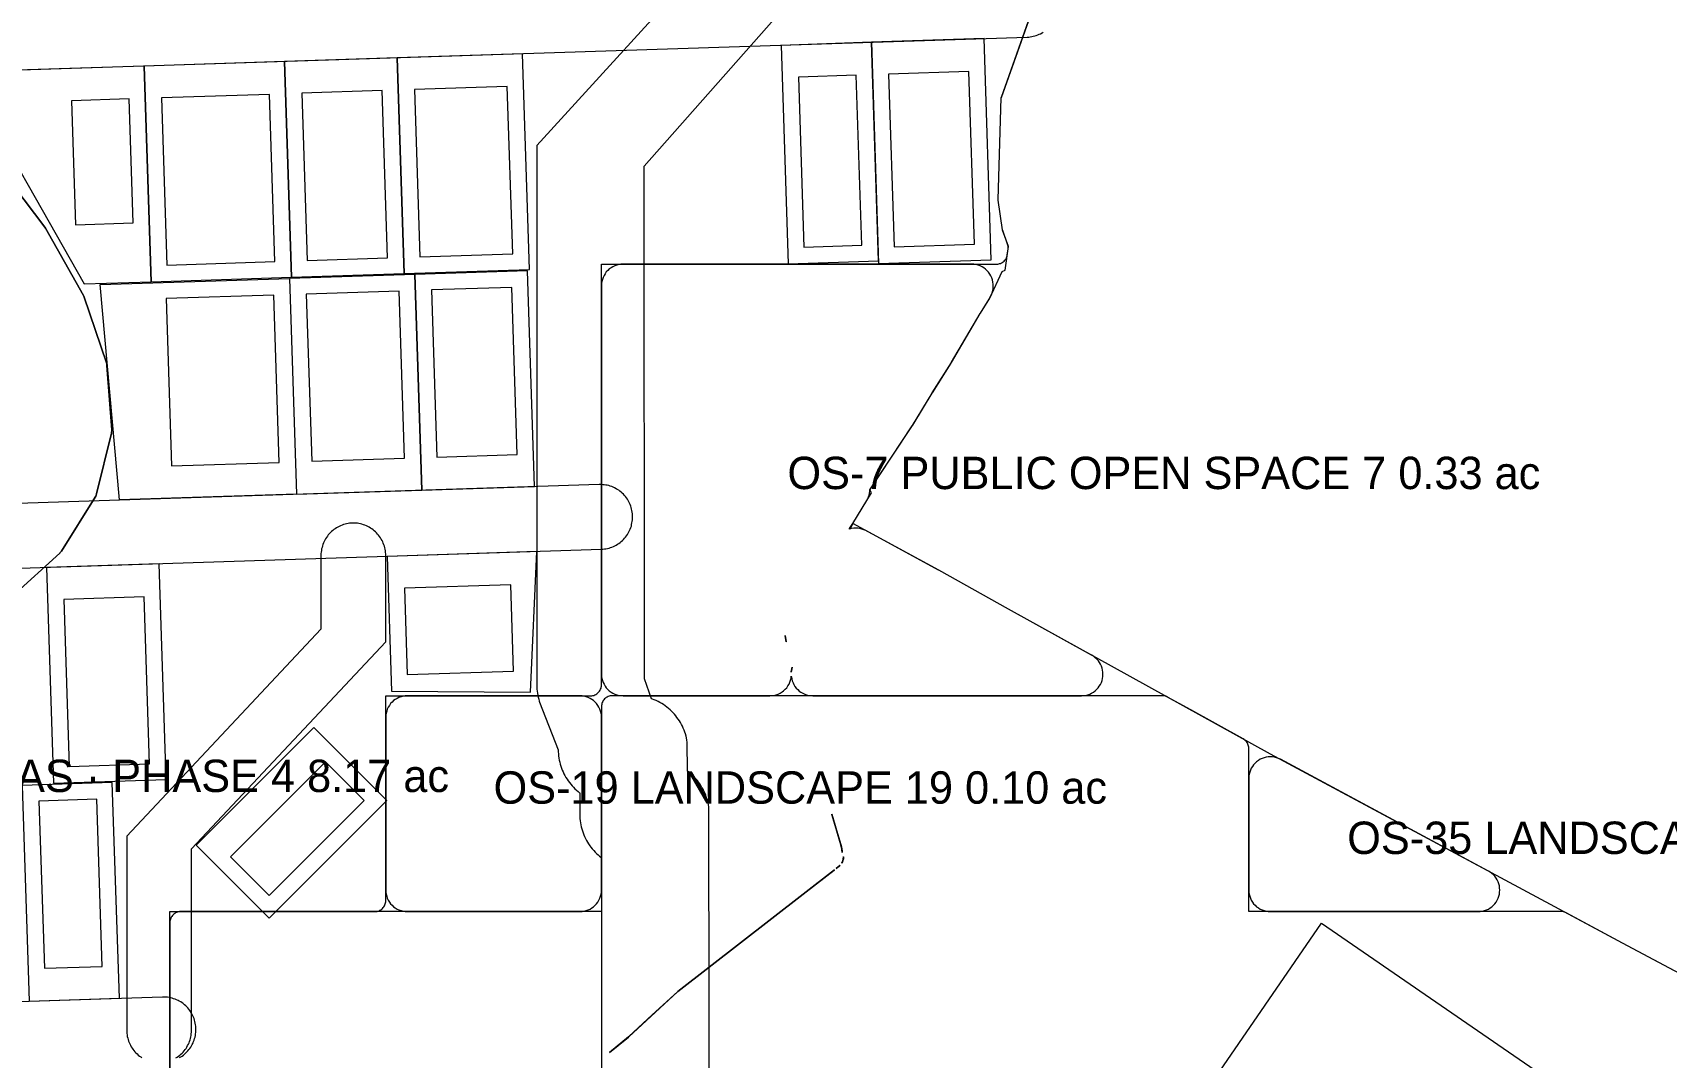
# Model space of a CAD drawing. Extents: x 32 to 940, y -21 to 684.
# Drawn here: x 627.3 to 778.7, y 176.5 to 271.4 of the extents above; entities that cross this region are included whole.
import ezdxf

# ---------------------------------------------------------------- set-up
doc = ezdxf.new("R2010")
doc.units = 0
for name, color, linetype, lineweight in [('BUILDING-APARTMENTS', 1, 'Continuous', 0), ('GREEN-IN-VILLAS', 3, 'Continuous', 0), ('GREEN-LANDSCAPE', 3, 'Continuous', 0), ('GREEN-RC', 3, 'Continuous', 0), ('PLOT', 4, 'Continuous', 0), ('ROAD-PRIMARY', 1, 'Continuous', 0), ('ROAD-TERTIARY', 7, 'Continuous', 0), ('SITE-BOUNDARY', 7, 'Continuous', 0), ('TEXT-ZONE', 7, 'Continuous', 0), ('VILLA-HOUSE', 7, 'Continuous', 0), ('ZONE-APARTMENTS', 1, 'Continuous', 0), ('ZONE-VILLAS', 2, 'Continuous', 0)]:
    doc.layers.add(name, color=color, linetype=linetype, lineweight=lineweight)

msp = doc.modelspace()

# ---------------------------------------------------------------- linework, layer by layer
at = {"layer": 'BUILDING-APARTMENTS'}
msp.add_lwpolyline([(768.14, 135.41), (728.63, 162.59), (746.75, 188.93), (786.26, 161.74)], close=True, dxfattribs=at)
at = {"layer": 'GREEN-IN-VILLAS'}
msp.add_lwpolyline([(625.44, 219.25), (629.78, 223.2), (629.84, 223.27), (629.9, 223.34), (629.95, 223.41), (633.08, 228.41), (633.13, 228.5), (633.17, 228.6), (633.2, 228.7), (634.57, 234.34), (634.59, 234.44), (634.6, 234.55), (634.6, 234.65), (634.16, 240.61), (634.15, 240.69), (634.14, 240.77), (634.11, 240.85), (632.05, 246.93), (632.02, 247.02), (631.98, 247.1), (628.46, 253.32), (628.39, 253.43), (623.48, 259.88)], dxfattribs=at)
at = {"layer": 'GREEN-LANDSCAPE'}
for points in [[(660, 192), (660.01, 191.8), (660.04, 191.61), (660.09, 191.42), (660.15, 191.23), (660.24, 191.06), (660.34, 190.89), (660.45, 190.73), (660.59, 190.59), (660.73, 190.45), (660.89, 190.34), (661.06, 190.24), (661.23, 190.15), (661.42, 190.09), (661.61, 190.04), (661.8, 190.01), (662, 190), (678, 190), (678.2, 190.01), (678.39, 190.04), (678.58, 190.09), (678.77, 190.15), (678.94, 190.24), (679.11, 190.34), (679.27, 190.45), (679.41, 190.59), (679.55, 190.73), (679.66, 190.89), (679.76, 191.06), (679.85, 191.23), (679.91, 191.42), (679.96, 191.61), (679.99, 191.8), (680, 192), (680, 208), (679.99, 208.2), (679.96, 208.39), (679.91, 208.58), (679.85, 208.77), (679.76, 208.94), (679.66, 209.11), (679.55, 209.27), (679.41, 209.41), (679.27, 209.55), (679.11, 209.66), (678.94, 209.76), (678.77, 209.85), (678.58, 209.91), (678.39, 209.96), (678.2, 209.99), (678, 210), (662, 210), (661.8, 209.99), (661.61, 209.96), (661.42, 209.91), (661.23, 209.85), (661.06, 209.76), (660.89, 209.66), (660.73, 209.55), (660.59, 209.41), (660.45, 209.27), (660.34, 209.11), (660.24, 208.94), (660.15, 208.77), (660.09, 208.58), (660.04, 208.39), (660.01, 208.2), (660, 208)], [(740, 192), (740.01, 191.8), (740.04, 191.61), (740.09, 191.42), (740.15, 191.23), (740.24, 191.06), (740.34, 190.89), (740.45, 190.73), (740.59, 190.59), (740.73, 190.45), (740.89, 190.34), (741.06, 190.24), (741.23, 190.15), (741.42, 190.09), (741.61, 190.04), (741.8, 190.01), (742, 190), (761.27, 190), (761.46, 190.01), (761.66, 190.04), (761.85, 190.09), (762.03, 190.15), (762.21, 190.24), (762.38, 190.34), (762.54, 190.45), (762.68, 190.59), (762.81, 190.73), (762.93, 190.89), (763.03, 191.06), (763.12, 191.23), (763.18, 191.42), (763.23, 191.61), (763.26, 191.8), (763.27, 192), (763.26, 192.19), (763.23, 192.39), (763.18, 192.58), (763.12, 192.76), (763.03, 192.94), (762.93, 193.11), (762.82, 193.27), (762.69, 193.41), (762.54, 193.54), (762.38, 193.66), (762.21, 193.76), (742.95, 204.11), (742.77, 204.19), (742.58, 204.26), (742.39, 204.31), (742.2, 204.33), (742, 204.34), (741.81, 204.34), (741.61, 204.31), (741.42, 204.26), (741.24, 204.19), (741.06, 204.11), (740.89, 204.01), (740.73, 203.89), (740.59, 203.76), (740.45, 203.61), (740.34, 203.46), (740.24, 203.29), (740.15, 203.11), (740.09, 202.93), (740.04, 202.74), (740.01, 202.54), (740, 202.34)]]:
    msp.add_lwpolyline(points, close=True, dxfattribs=at)
at = {"layer": 'GREEN-RC'}
for points in [[(680, 212), (680.01, 211.8), (680.04, 211.61), (680.09, 211.42), (680.15, 211.23), (680.24, 211.06), (680.34, 210.89), (680.45, 210.73), (680.59, 210.59), (680.73, 210.45), (680.89, 210.34), (681.06, 210.24), (681.23, 210.15), (681.42, 210.09), (681.61, 210.04), (681.8, 210.01), (682, 210), (695.61, 210), (695.81, 210.01), (696.01, 210.04), (696.2, 210.09), (696.39, 210.16), (696.57, 210.24), (696.74, 210.35), (696.89, 210.46), (697.04, 210.6), (697.17, 210.75), (697.29, 210.91), (697.39, 211.08), (697.47, 211.26), (697.53, 211.45), (697.58, 211.64), (697.6, 211.82), (697.61, 211.76), (697.64, 211.57), (697.69, 211.38), (697.76, 211.2), (697.84, 211.03), (697.94, 210.87), (698.06, 210.71), (698.19, 210.57), (698.34, 210.44), (698.49, 210.33), (698.66, 210.23), (698.84, 210.15), (699.02, 210.08), (699.21, 210.04), (699.4, 210.01), (699.59, 210), (724.49, 210), (724.69, 210.01), (724.88, 210.04), (725.07, 210.09), (725.26, 210.15), (725.43, 210.23), (725.6, 210.33), (725.76, 210.45), (725.9, 210.58), (726.04, 210.72), (726.15, 210.88), (726.25, 211.05), (726.34, 211.22), (726.4, 211.41), (726.45, 211.6), (726.48, 211.79), (726.49, 211.98), (726.49, 212.18), (726.46, 212.37), (726.41, 212.56), (726.35, 212.75), (726.27, 212.92), (726.17, 213.09), (726.06, 213.25), (725.93, 213.4), (725.78, 213.53), (725.63, 213.65), (725.46, 213.75), (725.43, 213.77), (717.74, 218.02), (717.74, 218.02), (717.74, 218.02), (711.27, 221.63), (711.25, 221.64), (704.51, 225.3), (704.33, 225.39), (704.15, 225.45), (703.96, 225.5), (703.77, 225.53), (703.57, 225.54), (703.38, 225.53), (703.18, 225.51), (702.99, 225.46), (702.98, 225.46), (703, 225.5), (702.98, 225.45), (703, 225.5), (703.29, 225.96), (703.29, 225.96), (704.59, 228.09), (704.68, 228.26), (704.75, 228.43), (704.81, 228.6), (704.85, 228.78), (704.88, 228.96), (704.88, 229), (704.88, 229.06), (704.88, 229.07), (704.89, 229.08), (704.9, 229.1), (708.81, 235.01), (708.85, 235.08), (710.65, 238.05), (710.66, 238.05), (710.66, 238.05), (710.66, 238.05), (710.67, 238.07), (710.67, 238.07), (710.67, 238.08), (710.68, 238.08), (712.43, 240.83), (712.46, 240.9), (715.11, 245.41), (715.11, 245.42), (715.11, 245.42), (715.11, 245.42), (715.12, 245.44), (715.13, 245.44), (715.13, 245.44), (715.13, 245.44), (715.93, 246.75), (716.04, 246.96), (716.13, 247.16), (716.21, 247.34), (716.27, 247.54), (716.3, 247.73), (716.32, 247.93), (716.32, 248.13), (716.29, 248.33), (716.25, 248.53), (716.19, 248.72), (716.1, 248.9), (716.01, 249.08), (715.89, 249.24), (715.76, 249.39), (715.61, 249.53), (715.45, 249.65), (715.28, 249.75), (715.1, 249.84), (714.91, 249.91), (714.72, 249.96), (714.52, 249.99), (714.32, 250), (682, 250), (681.8, 249.99), (681.61, 249.96), (681.42, 249.91), (681.23, 249.85), (681.06, 249.76), (680.89, 249.66), (680.73, 249.55), (680.59, 249.41), (680.45, 249.27), (680.34, 249.11), (680.24, 248.94), (680.15, 248.77), (680.09, 248.58), (680.04, 248.39), (680.01, 248.2), (680, 248)], [(697.02, 215.59), (697.12, 214.99), (697.12, 214.99), (697.02, 215.59)], [(697.12, 214.96), (697.13, 214.96), (697.12, 214.96)], [(697.6, 212.21), (697.6, 212.21), (697.6, 212.23), (697.67, 212.6), (697.67, 212.65), (697.67, 212.65), (697.62, 212.34), (697.6, 212.18), (697.6, 212.21), (697.6, 212.23)]]:
    msp.add_lwpolyline(points, close=True, dxfattribs=at)
at = {"layer": 'PLOT'}
for points in [[(705.02, 270.55), (696.66, 270.27), (697.32, 250.03), (705.68, 250.31)], [(715.47, 270.89), (705.02, 270.55), (705.69, 250.06), (716.13, 250.4)], [(637.62, 268.35), (620.87, 267.81), (632.04, 248.16), (638.27, 248.36)], [(650.62, 268.77), (637.62, 268.35), (638.27, 248.36), (651.27, 248.79)], [(661.07, 269.11), (650.62, 268.77), (651.27, 248.79), (661.72, 249.13)], [(672.67, 269.49), (661.07, 269.11), (661.72, 249.13), (673.33, 249.5)], [(651.74, 228.68), (635.31, 228.15), (633.52, 248.1), (651.09, 248.67)], [(651.74, 228.68), (663.35, 229.06), (662.7, 249.05), (651.09, 248.67)], [(663.35, 229.06), (673.79, 229.4), (673.14, 249.39), (662.7, 249.05)], [(660.14, 222.91), (660.54, 210.42), (673.41, 210.34), (674, 223.36)], [(639.01, 222.22), (628.56, 221.88), (629.21, 201.89), (639.66, 202.23)], [(653.34, 207.07), (642.42, 196.15), (649.19, 189.38), (660.12, 200.3)], [(626.96, 181.7), (635.32, 181.97), (634.66, 201.96), (626.31, 201.69)]]:
    msp.add_lwpolyline(points, close=True, dxfattribs=at)
at = {"layer": 'ROAD-PRIMARY'}
for points in [[(694, 282.93), (674, 261), (674, 211), (674, 210.81), (674.01, 210.62), (674.03, 210.42), (674.06, 210.23), (674.09, 210.04), (674.13, 209.86), (674.18, 209.67), (674.24, 209.49), (674.26, 209.42), (676, 205), (676, 204.81), (676.01, 204.62), (676.03, 204.42), (676.06, 204.23), (676.09, 204.04), (676.13, 203.86), (676.18, 203.67), (676.24, 203.49), (676.3, 203.3), (676.37, 203.12), (676.44, 202.95), (676.52, 202.77), (676.61, 202.6), (676.71, 202.44), (676.81, 202.27), (676.92, 202.11), (677.03, 201.96), (677.15, 201.81), (677.28, 201.66), (677.41, 201.52), (677.54, 201.39), (677.69, 201.26), (677.83, 201.13), (677.98, 201.01), (678, 201), (678, 199), (678, 198.81), (678.01, 198.62), (678.03, 198.42), (678.06, 198.23), (678.09, 198.04), (678.13, 197.86), (678.18, 197.67), (678.24, 197.49), (678.3, 197.3), (678.37, 197.12), (678.44, 196.95), (678.52, 196.77), (678.61, 196.6), (678.71, 196.44), (678.81, 196.27), (678.92, 196.11), (679.03, 195.96), (679.15, 195.81), (679.28, 195.66), (679.41, 195.52), (679.54, 195.39), (679.69, 195.26), (679.83, 195.13), (679.98, 195.01), (680, 195), (680, 162.9)], [(690, 161), (689.95, 199.71), (689.92, 199.9), (689.88, 200.09), (689.84, 200.27), (689.78, 200.46), (689.72, 200.64), (689.66, 200.82), (689.58, 201), (689.5, 201.17), (689.42, 201.34), (689.32, 201.51), (689.22, 201.68), (689.12, 201.84), (689, 201.99), (688.89, 202.15), (688.76, 202.29), (688.63, 202.44), (688.5, 202.57), (688.36, 202.7), (688.21, 202.83), (688.06, 202.95), (687.97, 203.02), (687.95, 205.71), (687.92, 205.9), (687.88, 206.09), (687.84, 206.27), (687.78, 206.46), (687.72, 206.64), (687.66, 206.82), (687.58, 207), (687.5, 207.17), (687.42, 207.34), (687.32, 207.51), (687.22, 207.68), (687.12, 207.84), (687, 207.99), (686.89, 208.15), (686.76, 208.29), (686.63, 208.44), (686.5, 208.57), (686.36, 208.7), (686.21, 208.83), (686.06, 208.95), (685.91, 209.07), (685.75, 209.18), (685.59, 209.28), (685.42, 209.37), (685.25, 209.46), (685.08, 209.55), (684.9, 209.62), (684.72, 209.69), (684.64, 209.72), (684, 211.56), (683.95, 259.07), (703.33, 281)]]:
    msp.add_lwpolyline(points, dxfattribs=at)
at = {"layer": 'ROAD-TERTIARY'}
for points in [[(576.54, 266.38), (719.46, 271.04), (719.61, 271.04), (719.75, 271.06), (719.89, 271.08), (720.03, 271.11), (720.17, 271.14), (720.31, 271.19), (720.45, 271.24), (720.58, 271.29), (720.71, 271.35), (720.84, 271.42), (720.96, 271.5)], [(521.07, 218.4), (679.99, 223.58), (680.13, 223.58), (680.27, 223.6), (680.42, 223.62), (680.56, 223.65), (680.7, 223.69), (680.84, 223.73), (680.97, 223.78), (681.11, 223.83), (681.24, 223.89), (681.36, 223.96), (681.49, 224.04), (681.61, 224.12), (681.72, 224.2), (681.84, 224.29), (681.94, 224.39), (682.05, 224.49), (682.14, 224.6), (682.24, 224.71), (682.32, 224.82), (682.4, 224.94), (682.48, 225.06), (682.55, 225.19), (682.61, 225.32), (682.67, 225.45), (682.72, 225.59), (682.77, 225.73), (682.8, 225.87), (682.83, 226.01), (682.86, 226.15), (682.88, 226.29), (682.88, 226.44), (682.89, 226.58), (682.88, 226.73), (682.87, 226.87), (682.86, 227.01), (682.83, 227.16), (682.8, 227.3), (682.76, 227.44), (682.72, 227.57), (682.66, 227.71), (682.61, 227.84), (682.54, 227.97), (682.47, 228.1), (682.4, 228.22), (682.32, 228.34), (682.23, 228.45), (682.13, 228.56), (682.04, 228.67), (681.93, 228.77), (681.82, 228.87), (681.71, 228.96), (681.6, 229.04), (681.47, 229.12), (681.35, 229.19), (681.22, 229.26), (681.09, 229.32), (680.96, 229.38), (680.82, 229.43), (680.68, 229.47), (680.54, 229.5), (680.4, 229.53), (680.26, 229.55), (680.12, 229.56), (679.97, 229.57), (679.83, 229.57), (679.79, 229.57), (520.87, 224.4)], [(640.56, 176.44), (640.68, 176.52), (640.8, 176.6), (640.91, 176.69), (641.02, 176.78), (641.13, 176.88), (641.23, 176.99), (641.32, 177.1), (641.41, 177.21), (641.49, 177.33), (641.57, 177.45), (641.64, 177.58), (641.71, 177.71), (641.77, 177.84), (641.82, 177.97), (641.87, 178.11), (641.9, 178.25), (641.94, 178.39), (641.96, 178.53), (641.98, 178.68), (642, 178.82), (642, 178.96), (642, 195.81), (660, 215), (660, 223), (660, 223.14), (659.99, 223.29), (659.97, 223.43), (659.95, 223.57), (659.91, 223.72), (659.88, 223.85), (659.83, 223.99), (659.78, 224.13), (659.72, 224.26), (659.66, 224.39), (659.59, 224.52), (659.51, 224.64), (659.43, 224.76), (659.34, 224.87), (659.25, 224.98), (659.15, 225.09), (659.05, 225.19), (658.94, 225.29), (658.83, 225.38), (658.71, 225.46), (658.59, 225.54), (658.47, 225.62), (658.34, 225.68), (658.21, 225.75), (658.08, 225.8), (657.94, 225.85), (657.8, 225.89), (657.66, 225.93), (657.52, 225.95), (657.38, 225.98), (657.23, 225.99), (657.09, 226), (656.95, 226), (656.8, 225.99), (656.66, 225.98), (656.51, 225.96), (656.37, 225.93), (656.23, 225.9), (656.09, 225.86), (655.96, 225.81), (655.82, 225.76), (655.69, 225.7), (655.56, 225.63), (655.44, 225.56), (655.32, 225.48), (655.2, 225.4), (655.09, 225.31), (654.98, 225.22), (654.87, 225.12), (654.77, 225.01), (654.68, 224.9), (654.59, 224.79), (654.51, 224.67), (654.43, 224.55), (654.36, 224.42), (654.29, 224.29), (654.23, 224.16), (654.18, 224.03), (654.13, 223.89), (654.1, 223.75), (654.06, 223.61), (654.04, 223.47), (654.02, 223.32), (654, 223.18), (654, 223.04), (654, 216.18), (636, 197), (636, 179), (636, 178.86), (636.01, 178.71), (636.03, 178.57), (636.05, 178.43), (636.09, 178.28), (636.12, 178.15), (636.17, 178.01), (636.22, 177.87), (636.28, 177.74), (636.34, 177.61), (636.41, 177.48), (636.49, 177.36), (636.57, 177.24), (636.66, 177.13), (636.75, 177.02), (636.85, 176.91), (636.95, 176.81), (637.06, 176.71), (637.17, 176.62), (637.29, 176.54), (637.41, 176.46)], [(640.89, 176.47), (641.01, 176.54), (641.13, 176.62), (641.25, 176.71), (641.36, 176.8), (641.47, 176.9), (641.57, 177), (641.67, 177.1), (641.76, 177.22), (641.85, 177.33), (641.93, 177.45), (642, 177.57), (642.07, 177.7), (642.14, 177.83), (642.19, 177.96), (642.25, 178.1), (642.29, 178.24), (642.33, 178.38), (642.36, 178.52), (642.38, 178.66), (642.4, 178.8), (642.41, 178.95), (642.41, 179.09), (642.41, 179.24), (642.4, 179.38), (642.38, 179.52), (642.35, 179.66), (642.32, 179.81), (642.28, 179.94), (642.24, 180.08), (642.19, 180.22), (642.13, 180.35), (642.07, 180.48), (642, 180.6), (641.92, 180.73), (641.84, 180.85), (641.75, 180.96), (641.66, 181.07), (641.56, 181.18), (641.46, 181.28), (641.35, 181.37), (641.24, 181.47), (641.12, 181.55), (641, 181.63), (640.87, 181.7), (640.75, 181.77), (640.61, 181.83), (640.48, 181.89), (640.34, 181.93), (640.21, 181.98), (640.07, 182.01), (639.92, 182.04), (639.78, 182.06), (639.64, 182.07), (639.49, 182.08), (639.35, 182.08), (639.31, 182.08), (444.42, 175.74)]]:
    msp.add_lwpolyline(points, dxfattribs=at)
at = {"layer": 'SITE-BOUNDARY'}
msp.add_lwpolyline([(785.81, 181.14), (774.64, 187.09), (742.03, 204.6), (742.03, 204.6), (717.74, 218.02), (717.74, 218.02), (711.26, 221.64), (703.29, 225.96), (702.98, 225.45), (703.29, 225.96), (705.02, 228.79), (704.88, 229.07), (704.89, 229.08), (708.83, 235.04), (710.66, 238.05), (710.67, 238.06), (710.67, 238.08), (712.45, 240.87), (715.11, 245.42), (715.12, 245.43), (715.13, 245.44), (715.99, 246.85), (717.13, 249.3), (717.13, 249.31), (717.13, 249.31), (717.14, 249.31), (717.43, 249.44), (717.72, 251.62), (717.19, 253.13), (717.19, 253.14), (717.19, 253.14), (717.19, 253.16), (716.76, 255.92), (716.76, 255.93), (716.76, 255.94), (716.76, 255.95), (717.06, 265.43), (717.07, 265.43), (717.07, 265.44), (717.07, 265.45), (723.83, 284.43)], dxfattribs=at)
for points in [[(697.02, 215.59), (697.12, 214.99), (697.12, 214.99), (697.02, 215.59)], [(697.12, 214.96), (697.13, 214.96), (697.12, 214.96)], [(697.6, 212.21), (697.6, 212.21), (697.67, 212.65), (697.67, 212.65)], [(701.36, 199.03), (701.36, 199.03), (702.2, 196.19), (702.2, 196.19)], [(702.2, 196.17), (702.2, 196.17), (702.27, 195.82), (702.27, 195.82)], [(702.28, 195.79), (702.28, 195.79), (702.32, 195.48), (702.32, 195.48)], [(687.08, 182.6), (687.08, 182.6), (701.59, 193.86), (701.59, 193.86)], [(701.75, 193.98), (702.1, 194.27), (702.1, 194.27)], [(702.12, 194.29), (702.12, 194.29), (702.12, 194.29)], [(702.31, 194.53), (702.44, 194.91), (702.44, 194.91), (702.31, 194.53)], [(702.43, 195.07), (702.44, 194.94), (702.44, 194.94)], [(682.53, 178.41), (687.06, 182.58), (687.06, 182.58), (682.53, 178.41)], [(680.74, 176.93), (682.51, 178.39), (682.51, 178.39), (680.74, 176.93)]]:
    msp.add_lwpolyline(points, close=True, dxfattribs=at)
at = {"layer": 'VILLA-HOUSE'}
for points in [[(703.62, 267.5), (698.26, 267.32), (698.77, 251.58), (704.13, 251.76)], [(714.06, 267.84), (706.62, 267.6), (707.14, 251.6), (714.58, 251.85)], [(636.22, 265.3), (630.88, 265.13), (631.26, 253.64), (636.6, 253.81)], [(649.22, 265.73), (639.22, 265.4), (639.72, 249.91), (649.72, 250.24)], [(659.67, 266.07), (652.22, 265.83), (652.72, 250.33), (660.17, 250.58)], [(671.27, 266.45), (662.67, 266.17), (663.17, 250.67), (671.78, 250.95)], [(640.14, 231.3), (650.14, 231.63), (649.64, 247.12), (639.64, 246.8)], [(653.14, 231.73), (661.75, 232.01), (661.25, 247.5), (652.64, 247.22)], [(664.75, 232.1), (672.2, 232.35), (671.69, 247.84), (664.24, 247.6)], [(671.59, 220.28), (661.73, 219.96), (661.99, 211.96), (671.85, 212.29)], [(637.61, 219.18), (630.16, 218.93), (630.66, 203.44), (638.11, 203.68)], [(654.41, 203.89), (645.6, 195.09), (649.19, 191.5), (657.99, 200.3)], [(628.36, 184.75), (633.72, 184.92), (633.21, 200.41), (627.86, 200.24)]]:
    msp.add_lwpolyline(points, close=True, dxfattribs=at)
at = {"layer": 'ZONE-APARTMENTS'}
msp.add_lwpolyline([(779.47, 184.52), (774.64, 187.09), (774.64, 187.09), (769.44, 189.88), (769.36, 189.92), (769.26, 189.96), (769.17, 189.98), (769.07, 190), (768.97, 190), (740.02, 190), (740, 190), (740, 190.02), (740, 205.13), (740, 205.23), (739.98, 205.32), (739.96, 205.42), (739.93, 205.51), (739.88, 205.6), (739.84, 205.68), (739.78, 205.76), (739.71, 205.83), (739.64, 205.9), (739.57, 205.95), (739.48, 206.01), (734.63, 208.69), (732.48, 209.88), (732.39, 209.92), (732.29, 209.95), (732.19, 209.98), (732.09, 209.99), (731.99, 210), (681, 210), (680.9, 210), (680.8, 209.98), (680.71, 209.96), (680.62, 209.92), (680.53, 209.88), (680.44, 209.83), (680.37, 209.77), (680.29, 209.71), (680.23, 209.63), (680.17, 209.56), (680.12, 209.47), (680.08, 209.38), (680.04, 209.29), (680.02, 209.2), (680, 209.1), (680, 209), (680, 190.02), (680, 190), (679.98, 190), (641, 190), (640.9, 190), (640.8, 189.98), (640.71, 189.96), (640.62, 189.92), (640.53, 189.88), (640.44, 189.83), (640.37, 189.77), (640.29, 189.71), (640.23, 189.63), (640.17, 189.56), (640.12, 189.47), (640.08, 189.38), (640.04, 189.29), (640.02, 189.2), (640, 189.1), (640, 189), (640, 156.69)], dxfattribs=at)
for points in [[(701.36, 199.03), (701.36, 199.03), (701.37, 199.01), (702.19, 196.21), (702.2, 196.19), (702.2, 196.19), (702.19, 196.21), (702.2, 196.18), (702.21, 196.15), (702.2, 196.17), (702.2, 196.17), (702.21, 196.15), (702.24, 195.98), (702.27, 195.83), (702.27, 195.82), (702.27, 195.82), (702.27, 195.83), (702.21, 196.13), (702.19, 196.23), (702.15, 196.35), (701.37, 199.01)], [(702.28, 195.79), (702.28, 195.79), (702.28, 195.77), (702.3, 195.65), (702.32, 195.5), (702.32, 195.48), (702.32, 195.48), (702.28, 195.77)], [(680.74, 176.93), (680.76, 176.95), (682.5, 178.38), (682.54, 178.42), (687.04, 182.57), (687.06, 182.58), (687.06, 182.58), (687.04, 182.57), (687.07, 182.59), (687.08, 182.6), (687.09, 182.6), (687.08, 182.6), (687.08, 182.6), (687.09, 182.6), (694.88, 188.65), (701.57, 193.84), (701.59, 193.86), (701.59, 193.86), (701.57, 193.84), (687.1, 182.61), (687.04, 182.56), (684.71, 180.42), (682.54, 178.42), (682.53, 178.41), (682.53, 178.41), (682.54, 178.42), (682.52, 178.4), (682.52, 178.4), (682.51, 178.4), (682.5, 178.38), (682.51, 178.39), (682.51, 178.39), (682.5, 178.38), (680.76, 176.95), (680.74, 176.93)], [(701.75, 193.98), (701.77, 194), (701.91, 194.11), (702.04, 194.22), (702.12, 194.29), (702.13, 194.3), (702.12, 194.29), (702.12, 194.29), (702.11, 194.28), (702.11, 194.28), (702.09, 194.26), (702.09, 194.26), (702.1, 194.27), (702.1, 194.27), (702.09, 194.26), (701.91, 194.11), (701.77, 194)], [(702.12, 194.29), (702.12, 194.29), (702.12, 194.29)], [(702.27, 194.48), (702.29, 194.52), (702.33, 194.6), (702.37, 194.69), (702.38, 194.73), (702.4, 194.82), (702.42, 194.91), (702.43, 195), (702.42, 195.09), (702.43, 195.08), (702.43, 195.07), (702.44, 195.05), (702.43, 195.07), (702.44, 195.05), (702.44, 194.98), (702.44, 194.95), (702.44, 194.94), (702.44, 194.94), (702.44, 194.95), (702.44, 194.94), (702.43, 194.91), (702.43, 194.9), (702.43, 194.9), (702.44, 194.91), (702.44, 194.91), (702.43, 194.9), (702.38, 194.73), (702.32, 194.54), (702.31, 194.53), (702.31, 194.53), (702.32, 194.54), (702.31, 194.53), (702.3, 194.51)]]:
    msp.add_lwpolyline(points, close=True, dxfattribs=at)
at = {"layer": 'ZONE-VILLAS'}
for points in [[(640, 155.88), (640, 189.98), (640, 190), (640.02, 190), (659, 190), (659.1, 190), (659.2, 190.02), (659.29, 190.04), (659.38, 190.08), (659.47, 190.12), (659.56, 190.17), (659.63, 190.23), (659.71, 190.29), (659.77, 190.37), (659.83, 190.44), (659.88, 190.53), (659.92, 190.62), (659.96, 190.71), (659.98, 190.8), (660, 190.9), (660, 191), (660, 209.98), (660, 210), (660.02, 210), (679, 210), (679.1, 210), (679.2, 210.02), (679.29, 210.04), (679.38, 210.08), (679.47, 210.12), (679.56, 210.17), (679.63, 210.23), (679.71, 210.29), (679.77, 210.37), (679.83, 210.44), (679.88, 210.53), (679.92, 210.62), (679.96, 210.71), (679.98, 210.8), (680, 210.9), (680, 211), (680, 249.98), (680, 250), (680.02, 250), (716.63, 250), (716.73, 250), (716.82, 250.02), (716.91, 250.04), (717, 250.07), (717.09, 250.11), (717.17, 250.16), (717.25, 250.22), (717.32, 250.28), (717.39, 250.35), (717.45, 250.42), (717.5, 250.5), (717.54, 250.59), (717.58, 250.68), (717.6, 250.77), (717.62, 250.86), (717.69, 251.38), (717.7, 251.47), (717.7, 251.57), (717.69, 251.66), (717.67, 251.75), (717.64, 251.85), (717.2, 253.12), (717.19, 253.13), (717.19, 253.14), (717.19, 253.14), (717.19, 253.16), (717.18, 253.17), (716.76, 255.91), (716.76, 255.92), (716.76, 255.93), (716.76, 255.94), (716.76, 255.95), (716.76, 255.96), (717.06, 265.41), (717.06, 265.43), (717.07, 265.43), (717.07, 265.44), (717.07, 265.45), (717.07, 265.46), (719.94, 273.51)], [(623.48, 259.88), (628.39, 253.43), (628.46, 253.32), (631.98, 247.1), (632.02, 247.02), (632.05, 246.93), (634.11, 240.85), (634.14, 240.77), (634.15, 240.69), (634.16, 240.61), (634.6, 234.65), (634.6, 234.55), (634.59, 234.44), (634.57, 234.34), (633.2, 228.7), (633.17, 228.6), (633.13, 228.5), (633.08, 228.41), (629.95, 223.41), (629.9, 223.34), (629.84, 223.27), (629.78, 223.2), (625.44, 219.25)]]:
    msp.add_lwpolyline(points, dxfattribs=at)

# ---------------------------------------------------------------- texts
at = {"layer": 'TEXT-ZONE'}
for s, p in [('OS-7 PUBLIC OPEN SPACE 7 0.33 ac', (697.24, 229.15)), ('C18 VILLAS · PHASE 4 8.17 ac', (609.01, 201.08)), ('OS-19 LANDSCAPE 19 0.10 ac', (670, 200)), ('OS-35 LANDSCAPE 35 0.05 ac', (749.13, 195.34))]:
    msp.add_text(s, height=3, dxfattribs=at).set_placement(p)

doc.saveas('drawing.dxf')
